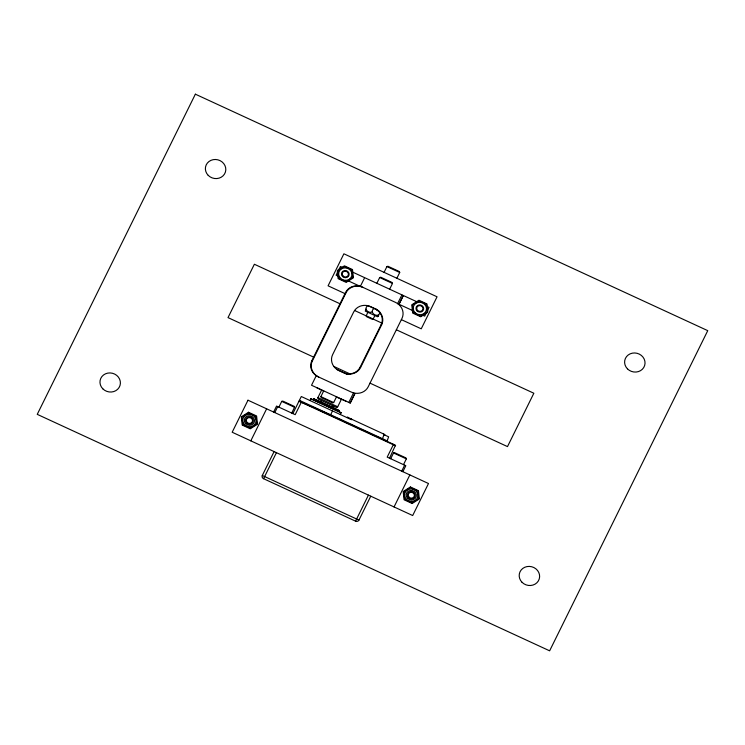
<?xml version="1.0" encoding="UTF-8"?>
<svg xmlns="http://www.w3.org/2000/svg" width="745" height="745" viewBox="0 0 745 745"><rect width="100%" height="100%" fill="white"/><g stroke="black" fill="none" stroke-linecap="round" stroke-linejoin="round"><path stroke-width="1.12" d="M383.656 434L383.452 434.428L388.639 436.821L387 441.31M341.182 412.749L310.888 398.808L341.182 412.749L340.307 414.518M339.366 410.635L313.747 398.817L339.366 410.635L339.031 411.305M389.523 458.194L395.474 445.231L329.737 414.881M395.632 445.817L298.978 401.21L292.869 413.587M378.143 316.15L378.693 314.995M365.879 309.082L365.311 311.131L377.482 316.746L378.041 316.392M250.814 440.835L266.626 408.819M342.151 267.287L340.437 266.496L339.087 269.215A3.036 2.803 15.8 0 0 337.457 272.512L336.116 275.24L337.83 276.032M273.611 412.041L276.563 406.062L295.197 414.667L301.52 401.862M274.775 412.581L277.727 406.602M278.891 407.142L281.74 401.378L282.755 401.061L294.163 406.323L294.545 407.292L291.705 413.056M318.217 376.802A12.851 11.873 15.8 0 1 311.838 360.757L345.568 292.45A12.851 11.873 15.8 0 1 362.489 287.151M318.702 377.026A12.851 11.873 15.8 0 1 312.332 360.98L346.062 292.683A12.851 11.873 15.8 0 1 362.973 287.384M370.759 496.189L358.95 520.094A2.57 2.375 15.8 0 1 355.57 521.155L263.572 478.7A2.57 2.375 15.8 0 1 262.296 475.487L274.104 451.582M299.294 400.568L301.297 396.517L351.538 419.705L351.752 419.277M263.572 478.7L276.432 452.662M316.169 375.862L311.531 385.249L350.187 403.092L354.825 393.695L353.437 393.053L348.8 402.449M360.45 286.21L364.659 277.671L416.678 301.678M310.032 400.549L310.879 398.836M313.412 399.488L313.729 398.845M341.396 399.292L337.709 406.761A1.285 1.192 15.8 0 1 336.014 407.292L318.543 399.236A1.285 1.192 15.8 0 1 317.91 397.625L321.598 390.156M336.526 396.787L333.676 402.551L332.661 402.868L321.253 397.597L320.872 396.638L323.712 390.874M376.84 283.296L379.689 277.531L380.704 277.214L392.112 282.485L392.494 283.445L389.654 289.209M367.583 305.636C363.392 308.979 368.533 313.841 372.183 311.913M384.066 272.344L386.916 266.58L387.931 266.263L399.339 271.534L399.72 272.493L396.88 278.257M320.927 401.639L321.458 400.577M374.884 315.545L373.18 319L372.23 319.298L366.549 316.681L366.195 315.778L367.9 312.323M374.009 308.458C368.17 312.704 378.609 318.907 379.866 312.621M332.577 407.021L333.099 405.951M330.64 414.769L332.54 410.933M345.587 373.45A12.851 11.873 15.8 0 0 360.077 367.294L381.161 324.606A12.851 11.873 15.8 0 0 376.998 309.836M360.571 367.518L381.654 324.829A12.851 11.873 15.8 0 0 375.284 308.784L370.628 306.633A12.851 11.873 15.8 0 0 353.707 311.931L332.633 354.62A12.851 11.873 15.8 0 0 339.003 370.665L343.659 372.817A12.851 11.873 15.8 0 0 360.571 367.518L360.077 367.294M401.918 294.871L397.709 303.411L399.096 304.044L403.315 295.514L399.096 304.044M350.187 403.092L354.825 393.695M347.142 417.675L347.459 417.032L351.267 419.053M350.374 419.165L350.588 418.737L384.82 434.54L384.616 434.968M427.304 306.586L429.018 307.378L427.677 310.106A3.036 2.803 15.8 0 1 426.047 313.403L424.697 316.131L422.983 315.331M383.982 434.67L382.334 439.159M355.57 521.155L368.43 495.118M393.518 444.318L387.195 457.123L405.82 465.718L402.868 471.697M390.687 458.734L393.528 452.969L394.543 452.653L405.96 457.924L406.342 458.883L403.492 464.647M401.704 471.157L404.656 465.187M394.049 506.945L409.862 474.919M378.609 315.321L378.246 316.02M298.978 401.21L316.392 408.726M337.811 270.891L344.274 266.552L351.761 269.764M339.087 269.215L344.432 265.844L352.497 269.569L353.372 277.838L346.174 282.374L338.109 278.649L337.457 272.512M412.432 305.096L419.035 300.933L426.429 304.342M248.606 412.954L242.004 417.116L242.805 424.687M426.047 313.403L420.702 316.774L412.637 313.049L411.762 304.789L418.96 300.244L427.025 303.969L427.677 310.106M404.051 491.709L410.467 487.658L417.871 491.067L418.662 498.647L412.246 502.698M346.639 401.49L336.423 397.001M316.56 408.651L329.653 414.993M316.355 408.856L329.69 414.704M386.916 266.58L399.72 272.493M379.689 277.531L392.494 283.445M352.776 272.186L364.277 277.494M362.871 287.328L395.576 302.423A12.851 11.873 15.8 0 1 401.946 318.469L368.216 386.776A12.851 11.873 15.8 0 1 351.305 392.075L318.599 376.979M348.455 280.94L359.984 286.257M397.97 303.792L412.358 310.432M345.568 292.45L346.062 292.683M344.991 293.623L328.079 285.819L343.892 253.803L437.054 296.799L421.242 328.815L401.369 319.642M368.198 305.776L377.37 310.013M366.195 315.778L373.18 319M339.99 303.764L254.371 264.252L228.017 317.612L313.636 357.125M354.564 310.488L366.233 315.88M373.077 319.037L381.785 323.051M396.359 329.784L533.848 393.239L507.494 446.6L370.014 383.144M381.161 324.606L381.654 324.829M333.797 366.428L349.843 373.841M336.787 369.39L345.959 373.618M311.838 360.757L312.332 360.98M323.609 391.088L316.523 387.549M320.872 396.638L333.676 402.551M317.91 397.625L337.699 406.761M299.518 400.41L386.739 440.668M281.74 401.378L294.545 407.292M393.528 452.969L406.342 458.883M248.802 413.037L256.001 416.362L256.801 423.942L250.199 428.105L243 424.78M412.069 502.81L404.675 499.392L403.874 491.821M262.296 475.487L358.95 520.094M300.03 401.015L299.9 400.94A1.22 1.127 15.8 0 0 299.397 400.67M351.789 269.969L352.795 277.326L346.332 281.675L338.845 278.453L337.839 271.096M426.447 304.547L427.23 311.922L420.627 316.085L413.233 312.667L412.46 305.292M375.182 308.737A12.851 11.873 15.8 0 1 376.83 309.641A12.078 11.156 15.8 0 1 380.09 312.704A13.624 12.591 15.8 0 0 377.119 309.892M345.317 373.45A12.078 11.156 15.8 0 0 349.833 373.962A13.624 12.591 15.8 0 1 345.708 373.506M195.367 94.177L37.25 414.35L549.633 650.823L707.75 330.65L195.367 94.177M247.992 400.214L232.179 432.24L412.683 515.54L428.496 483.524L247.992 400.214M248.532 412.264L241.333 416.8L242.209 425.069L250.273 428.794L257.472 424.25L256.597 415.989L248.532 412.264M410.402 486.969L403.203 491.504L404.069 499.774L412.143 503.499L419.342 498.954L418.466 490.685L410.402 486.969M417.06 310.879A3.855 3.567 15.8 0 0 423.514 309.65A3.855 3.567 15.8 0 0 418.913 304.994A3.855 3.567 15.8 0 0 417.06 310.879M417.582 310.442A3.138 2.896 15.8 0 0 422.825 309.436A3.138 2.896 15.8 0 0 419.09 305.655A3.138 2.896 15.8 0 0 417.582 310.442M246.632 422.899A3.855 3.567 15.8 0 0 253.086 421.67A3.855 3.567 15.8 0 0 248.485 417.014A3.855 3.567 15.8 0 0 246.632 422.899M247.154 422.452A3.138 2.896 15.8 0 0 252.397 421.456A3.138 2.896 15.8 0 0 248.653 417.666A3.138 2.896 15.8 0 0 247.154 422.452M408.502 497.604A3.855 3.567 15.8 0 0 414.956 496.375A3.855 3.567 15.8 0 0 410.355 491.719A3.855 3.567 15.8 0 0 408.502 497.604M409.024 497.157A3.138 2.896 15.8 0 0 414.267 496.161A3.138 2.896 15.8 0 0 410.523 492.371A3.138 2.896 15.8 0 0 409.024 497.157M342.532 276.488A3.855 3.567 15.8 0 0 348.986 275.25A3.855 3.567 15.8 0 0 344.386 270.603A3.855 3.567 15.8 0 0 342.532 276.488M343.054 276.041A3.138 2.896 15.8 0 0 348.297 275.035A3.138 2.896 15.8 0 0 344.553 271.255A3.138 2.896 15.8 0 0 343.054 276.041M340.484 278.248A6.714 6.202 15.8 0 0 351.714 276.097A6.714 6.202 15.8 0 0 343.706 267.995A6.714 6.202 15.8 0 0 340.484 278.248M415.012 312.639A6.714 6.202 15.8 0 0 426.242 310.497A6.714 6.202 15.8 0 0 418.234 302.386A6.714 6.202 15.8 0 0 415.012 312.639M406.453 499.364A6.714 6.202 15.8 0 0 417.684 497.213A6.714 6.202 15.8 0 0 409.675 489.111A6.714 6.202 15.8 0 0 406.453 499.364M244.583 424.659A6.714 6.202 15.8 0 0 255.814 422.508A6.714 6.202 15.8 0 0 247.806 414.406A6.714 6.202 15.8 0 0 244.583 424.659M627.439 368.84A10.281 9.499 15.8 0 0 644.639 365.553A10.281 9.499 15.8 0 0 632.375 353.149A10.281 9.499 15.8 0 0 627.439 368.84M522.031 582.292A10.281 9.499 15.8 0 0 539.231 579.005A10.281 9.499 15.8 0 0 526.966 566.591A10.281 9.499 15.8 0 0 522.031 582.292M208.218 175.364A10.281 9.499 15.8 0 0 225.409 172.076A10.281 9.499 15.8 0 0 213.144 159.672A10.281 9.499 15.8 0 0 208.218 175.364M102.81 388.815A10.281 9.499 15.8 0 0 120.001 385.528A10.281 9.499 15.8 0 0 107.736 373.115A10.281 9.499 15.8 0 0 102.81 388.815M245.71 423.691A5.14 4.749 15.8 0 0 254.315 422.043A5.14 4.749 15.8 0 0 248.178 415.84A5.14 4.749 15.8 0 0 245.71 423.691M407.58 498.396A5.14 4.749 15.8 0 0 416.185 496.747A5.14 4.749 15.8 0 0 410.048 490.545A5.14 4.749 15.8 0 0 407.58 498.396"/></g></svg>
